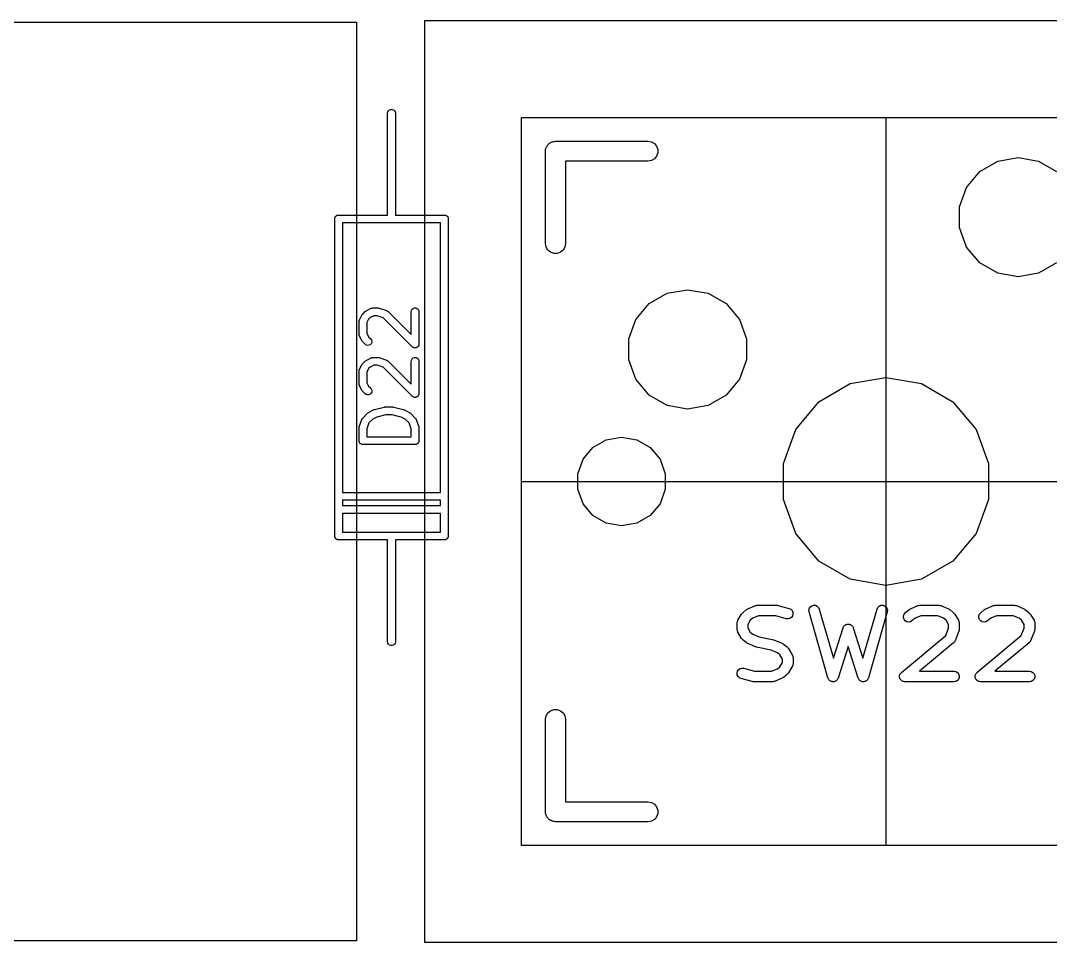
# Model space of a CAD drawing. Header units: millimetres. Extents: x 30 to 728, y -111 to 447.
# Drawn here: x 85.48 to 105.27, y 140.22 to 157.95 of the extents above; entities that cross this region are included whole.
import ezdxf

# ---------------------------------------------------------------- set-up
doc = ezdxf.new("R2010")
doc.units = ezdxf.units.MM
for name, color, linetype in [('BLACK', 7, 'Continuous'), ('プレート', 6, 'Continuous'), ('参照キーキャップ', 7, 'Continuous'), ('寸法', 21, 'Continuous')]:
    doc.layers.add(name, color=color, linetype=linetype)
doc.layers.add('補助線', color=4, linetype='Continuous', transparency=0.8)

# ---------------------------------------------------------------- blocks, each defined once
blk = doc.blocks.new('hhskb-F.SilkS')
at = {"layer": 'BLACK'}
for p, q in [((58.925, -71.92), (58.9295, -71.8943)), ((58.925, -73.19), (58.925, -71.92)), ((58.9295, -71.8943), (58.9425, -71.8718)), ((58.9425, -71.8718), (58.9625, -71.855)), ((58.9625, -71.855), (58.987, -71.8461)), ((58.987, -71.8461), (59.013, -71.8461)), ((59.013, -71.8461), (59.0375, -71.855)), ((59.0375, -71.855), (59.0575, -71.8718)), ((59.0575, -71.8718), (59.0705, -71.8943)), ((59.0705, -71.8943), (59.075, -71.92)), ((59.075, -71.92), (59.075, -73.19)), ((61.9624, -72.6169), (61.9681, -72.6013)), ((61.9681, -72.6013), (61.971, -72.5848)), ((61.971, -72.5848), (61.9793, -72.5704)), ((61.9793, -72.5704), (61.985, -72.5547)), ((61.985, -72.5547), (61.9957, -72.542)), ((61.9957, -72.542), (62.0041, -72.5275)), ((62.0041, -72.5275), (62.0168, -72.5168)), ((62.0168, -72.5168), (62.0275, -72.5041)), ((62.0275, -72.5041), (62.042, -72.4957)), ((62.042, -72.4957), (62.0547, -72.485)), ((62.0547, -72.485), (62.0704, -72.4793)), ((62.0704, -72.4793), (62.0848, -72.471)), ((62.0848, -72.471), (62.1013, -72.4681)), ((62.1013, -72.4681), (62.1169, -72.4624)), ((62.1169, -72.4624), (62.1336, -72.4624)), ((62.1336, -72.4624), (62.15, -72.4595)), ((62.15, -72.4595), (63.928, -72.4595)), ((63.928, -72.4595), (63.9932, -72.471)), ((63.9932, -72.471), (64.0505, -72.5041)), ((64.0505, -72.5041), (64.093, -72.5547)), ((64.093, -72.5547), (64.1156, -72.6169)), ((61.9595, -72.65), (61.9624, -72.6336)), ((61.9595, -74.428), (61.9595, -72.65)), ((61.9624, -72.6336), (61.9624, -72.6169)), ((64.0505, -72.7959), (63.9932, -72.829)), ((64.093, -72.7452), (64.0505, -72.7959)), ((64.1156, -72.6831), (64.093, -72.7452)), ((64.1156, -72.6169), (64.1156, -72.6831)), ((70.6476, -72.8418), (71.04, -72.7726)), ((71.04, -72.7726), (71.4324, -72.8418)), ((63.928, -72.8405), (62.3405, -72.8405)), ((62.3405, -72.8405), (62.3405, -74.428)), ((63.9932, -72.829), (63.928, -72.8405)), ((70.3025, -73.0411), (70.6476, -72.8418)), ((71.4324, -72.8418), (71.7775, -73.0411)), ((58.925, -73.877), (58.925, -73.19)), ((59.075, -73.19), (59.075, -73.877)), ((70.0464, -73.3463), (70.3025, -73.0411)), ((69.9101, -73.7208), (70.0464, -73.3463)), ((69.9101, -74.1192), (69.9101, -73.7208)), ((57.909, -73.952), (57.9101, -73.9455)), ((57.909, -80.048), (57.909, -73.952)), ((57.9101, -73.939), (57.9124, -73.9328)), ((57.9101, -73.9455), (57.9101, -73.939)), ((57.9124, -73.9328), (57.9135, -73.9263)), ((57.9135, -73.9263), (57.9168, -73.9207)), ((57.9168, -73.9207), (57.919, -73.9145)), ((57.919, -73.9145), (57.9233, -73.9095)), ((57.9233, -73.9095), (57.9265, -73.9038)), ((57.9265, -73.9038), (57.9316, -73.8996)), ((57.9316, -73.8996), (57.9358, -73.8945)), ((57.9358, -73.8945), (57.9415, -73.8913)), ((57.9415, -73.8913), (57.9465, -73.887)), ((57.9465, -73.887), (57.9527, -73.8848)), ((57.9527, -73.8848), (57.9583, -73.8815)), ((57.9583, -73.8815), (57.9648, -73.8804)), ((57.9648, -73.8804), (57.971, -73.8781)), ((57.971, -73.8781), (57.9775, -73.8781)), ((57.9775, -73.8781), (57.984, -73.877)), ((57.984, -73.877), (58.925, -73.877)), ((59.075, -73.877), (60.016, -73.877)), ((60.016, -73.877), (60.0225, -73.8781)), ((60.0225, -73.8781), (60.029, -73.8781)), ((60.029, -73.8781), (60.0352, -73.8804)), ((60.0352, -73.8804), (60.0417, -73.8815)), ((60.0417, -73.8815), (60.0473, -73.8848)), ((60.0473, -73.8848), (60.0535, -73.887)), ((60.0535, -73.887), (60.0585, -73.8913)), ((60.0585, -73.8913), (60.0642, -73.8945)), ((60.0642, -73.8945), (60.0684, -73.8996)), ((60.0684, -73.8996), (60.0735, -73.9038)), ((60.0735, -73.9038), (60.0767, -73.9095)), ((60.0767, -73.9095), (60.081, -73.9145)), ((60.081, -73.9145), (60.0832, -73.9207)), ((60.0832, -73.9207), (60.0865, -73.9263)), ((60.0865, -73.9263), (60.0876, -73.9328)), ((60.0876, -73.9328), (60.0899, -73.939)), ((60.0899, -73.939), (60.0899, -73.9455)), ((60.0899, -73.9455), (60.091, -73.952)), ((60.091, -73.952), (60.091, -80.048)), ((59, -74.027), (58.059, -74.027)), ((58.059, -74.027), (58.059, -79.211)), ((59.941, -74.027), (59, -74.027)), ((59.941, -79.211), (59.941, -74.027)), ((70.0464, -74.4937), (69.9101, -74.1192)), ((61.971, -74.4932), (61.9595, -74.428)), ((62.0041, -74.5505), (61.971, -74.4932)), ((62.0547, -74.593), (62.0041, -74.5505)), ((62.2959, -74.5505), (62.2452, -74.593)), ((62.329, -74.4932), (62.2959, -74.5505)), ((62.3405, -74.428), (62.329, -74.4932)), ((70.3025, -74.7989), (70.0464, -74.4937)), ((62.1169, -74.6156), (62.0547, -74.593)), ((62.1831, -74.6156), (62.1169, -74.6156)), ((62.2452, -74.593), (62.1831, -74.6156)), ((70.6476, -74.9982), (70.3025, -74.7989)), ((71.7775, -74.7989), (71.4324, -74.9982)), ((71.04, -75.0674), (70.6476, -74.9982)), ((71.4324, -74.9982), (71.04, -75.0674)), ((64.2976, -75.3818), (64.69, -75.3126)), ((64.69, -75.3126), (65.0824, -75.3818)), ((63.9525, -75.5811), (64.2976, -75.3818)), ((65.0824, -75.3818), (65.4275, -75.5811)), ((58.447, -75.7803), (58.4946, -75.7327)), ((58.4946, -75.7327), (58.5044, -75.7258)), ((58.5044, -75.7258), (58.5141, -75.7186)), ((58.5141, -75.7186), (58.6093, -75.671)), ((58.6093, -75.671), (58.6135, -75.6698)), ((58.6135, -75.6698), (58.6172, -75.6676)), ((58.6172, -75.6676), (58.6259, -75.6661)), ((58.6259, -75.6661), (58.6343, -75.6636)), ((58.6343, -75.6636), (58.6386, -75.6638)), ((58.6386, -75.6638), (58.6429, -75.6631)), ((58.6429, -75.6631), (58.7381, -75.6631)), ((58.7381, -75.6631), (58.7499, -75.6652)), ((58.7499, -75.6652), (58.7618, -75.6669)), ((58.7618, -75.6669), (58.9047, -75.7146)), ((58.9047, -75.7146), (58.9085, -75.7166)), ((58.9085, -75.7166), (58.9126, -75.7177)), ((58.9126, -75.7177), (58.9198, -75.7228)), ((58.9198, -75.7228), (58.9276, -75.727)), ((58.9276, -75.727), (58.9304, -75.7302)), ((58.9304, -75.7302), (58.934, -75.7327)), ((58.934, -75.7327), (59.3774, -76.1761)), ((59.3774, -75.7381), (59.3819, -75.7124)), ((59.3774, -76.1761), (59.3774, -75.7381)), ((59.3819, -75.7124), (59.3949, -75.6899)), ((59.3949, -75.6899), (59.4149, -75.6731)), ((59.4149, -75.6731), (59.4394, -75.6642)), ((59.4394, -75.6642), (59.4654, -75.6642)), ((59.4654, -75.6642), (59.4899, -75.6731)), ((59.4899, -75.6731), (59.5098, -75.6899)), ((59.5098, -75.6899), (59.5229, -75.7124)), ((59.5229, -75.7124), (59.5274, -75.7381)), ((59.5274, -75.7381), (59.5274, -76.3571)), ((63.6964, -75.8863), (63.9525, -75.5811)), ((65.4275, -75.5811), (65.6836, -75.8863)), ((58.3774, -75.9286), (58.3781, -75.9243)), ((58.3774, -76.1667), (58.3774, -75.9286)), ((58.3779, -75.92), (58.3804, -75.9116)), ((58.3781, -75.9243), (58.3779, -75.92)), ((58.3804, -75.9116), (58.3819, -75.9029)), ((58.3819, -75.9029), (58.3841, -75.8992)), ((58.3841, -75.8992), (58.3853, -75.895)), ((58.3853, -75.895), (58.4329, -75.7998)), ((58.4329, -75.7998), (58.4401, -75.7901)), ((58.4401, -75.7901), (58.447, -75.7803)), ((58.5616, -75.8778), (58.5274, -75.9463)), ((58.5274, -75.9463), (58.5274, -76.149)), ((58.592, -75.8474), (58.5616, -75.8778)), ((58.6606, -75.8131), (58.592, -75.8474)), ((58.7259, -75.8131), (58.6606, -75.8131)), ((58.8404, -75.8513), (58.7259, -75.8131)), ((59.3993, -76.4102), (58.8404, -75.8513)), ((63.5601, -76.2608), (63.6964, -75.8863)), ((65.6836, -75.8863), (65.8199, -76.2608)), ((58.3781, -76.1709), (58.3774, -76.1667)), ((58.3779, -76.1752), (58.3781, -76.1709)), ((58.5274, -76.149), (58.5616, -76.2175)), ((58.3804, -76.1837), (58.3779, -76.1752)), ((58.3819, -76.1923), (58.3804, -76.1837)), ((58.3841, -76.1961), (58.3819, -76.1923)), ((58.3853, -76.2002), (58.3841, -76.1961)), ((58.4329, -76.2954), (58.3853, -76.2002)), ((58.4401, -76.3051), (58.4329, -76.2954)), ((58.447, -76.3149), (58.4401, -76.3051)), ((58.4946, -76.3626), (58.447, -76.3149)), ((58.5159, -76.3775), (58.4946, -76.3626)), ((58.5616, -76.2175), (58.6007, -76.2565)), ((58.6091, -76.3525), (58.5906, -76.371)), ((58.6007, -76.2565), (58.6156, -76.2778)), ((58.6201, -76.3289), (58.6091, -76.3525)), ((58.6156, -76.2778), (58.6223, -76.303)), ((58.6223, -76.303), (58.6201, -76.3289)), ((59.5257, -76.3668), (59.5248, -76.3766)), ((59.5274, -76.3571), (59.5257, -76.3668)), ((63.5601, -76.6592), (63.5601, -76.2608)), ((65.8199, -76.2608), (65.8199, -76.6592)), ((58.5411, -76.3842), (58.5159, -76.3775)), ((58.567, -76.382), (58.5411, -76.3842)), ((58.5906, -76.371), (58.567, -76.382)), ((59.4074, -76.4158), (59.3993, -76.4102)), ((59.4149, -76.4221), (59.4074, -76.4158)), ((59.418, -76.4232), (59.4149, -76.4221)), ((59.4207, -76.4251), (59.418, -76.4232)), ((59.4302, -76.4277), (59.4207, -76.4251)), ((59.4394, -76.431), (59.4302, -76.4277)), ((59.4427, -76.431), (59.4394, -76.431)), ((59.4458, -76.4319), (59.4427, -76.431)), ((59.4556, -76.431), (59.4458, -76.4319)), ((59.4654, -76.431), (59.4556, -76.431)), ((59.4685, -76.4299), (59.4654, -76.431)), ((59.4718, -76.4296), (59.4685, -76.4299)), ((59.4807, -76.4254), (59.4718, -76.4296)), ((59.4899, -76.4221), (59.4807, -76.4254)), ((59.4924, -76.42), (59.4899, -76.4221)), ((59.4954, -76.4186), (59.4924, -76.42)), ((59.5023, -76.4116), (59.4954, -76.4186)), ((59.5098, -76.4054), (59.5023, -76.4116)), ((59.5115, -76.4025), (59.5098, -76.4054)), ((59.5138, -76.4002), (59.5115, -76.4025)), ((59.518, -76.3913), (59.5138, -76.4002)), ((59.5229, -76.3828), (59.518, -76.3913)), ((59.5234, -76.3795), (59.5229, -76.3828)), ((59.5248, -76.3766), (59.5234, -76.3795)), ((58.3853, -76.8474), (58.4329, -76.7522)), ((58.4329, -76.7522), (58.4401, -76.7425)), ((58.4401, -76.7425), (58.447, -76.7327)), ((58.447, -76.7327), (58.4946, -76.6851)), ((58.4946, -76.6851), (58.5044, -76.6782)), ((58.5044, -76.6782), (58.5141, -76.671)), ((58.5141, -76.671), (58.6093, -76.6234)), ((58.6606, -76.7655), (58.592, -76.7997)), ((58.6093, -76.6234), (58.6135, -76.6222)), ((58.6135, -76.6222), (58.6172, -76.62)), ((58.6172, -76.62), (58.6259, -76.6185)), ((58.6259, -76.6185), (58.6343, -76.616)), ((58.6343, -76.616), (58.6386, -76.6162)), ((58.6386, -76.6162), (58.6429, -76.6155)), ((58.6429, -76.6155), (58.7381, -76.6155)), ((58.7259, -76.7655), (58.6606, -76.7655)), ((58.8404, -76.8036), (58.7259, -76.7655)), ((58.7381, -76.6155), (58.7499, -76.6176)), ((58.7499, -76.6176), (58.7618, -76.6193)), ((58.7618, -76.6193), (58.9047, -76.6669)), ((58.9047, -76.6669), (58.9085, -76.669)), ((58.9085, -76.669), (58.9126, -76.6701)), ((58.9126, -76.6701), (58.9198, -76.6752)), ((58.9198, -76.6752), (58.9276, -76.6793)), ((58.9276, -76.6793), (58.9304, -76.6826)), ((58.9304, -76.6826), (58.934, -76.6851)), ((58.934, -76.6851), (59.3774, -77.1285)), ((59.3774, -76.6905), (59.3819, -76.6648)), ((59.3774, -77.1285), (59.3774, -76.6905)), ((59.3819, -76.6648), (59.3949, -76.6423)), ((59.3949, -76.6423), (59.4149, -76.6255)), ((59.4149, -76.6255), (59.4394, -76.6166)), ((59.4394, -76.6166), (59.4654, -76.6166)), ((59.4654, -76.6166), (59.4899, -76.6255)), ((59.4899, -76.6255), (59.5098, -76.6423)), ((59.5098, -76.6423), (59.5229, -76.6648)), ((59.5229, -76.6648), (59.5274, -76.6905)), ((59.5274, -76.6905), (59.5274, -77.3095)), ((63.6964, -77.0337), (63.5601, -76.6592)), ((65.8199, -76.6592), (65.6836, -77.0337)), ((58.3774, -76.881), (58.3781, -76.8767)), ((58.3774, -77.119), (58.3774, -76.881)), ((58.3779, -76.8724), (58.3804, -76.864)), ((58.3781, -76.8767), (58.3779, -76.8724)), ((58.3804, -76.864), (58.3819, -76.8553)), ((58.3819, -76.8553), (58.3841, -76.8516)), ((58.3841, -76.8516), (58.3853, -76.8474)), ((58.5616, -76.8301), (58.5274, -76.8987)), ((58.5274, -76.8987), (58.5274, -77.1013)), ((58.592, -76.7997), (58.5616, -76.8301)), ((59.3993, -77.3626), (58.8404, -76.8036)), ((58.3781, -77.1233), (58.3774, -77.119)), ((58.3779, -77.1276), (58.3781, -77.1233)), ((58.3804, -77.136), (58.3779, -77.1276)), ((58.3819, -77.1447), (58.3804, -77.136)), ((58.3841, -77.1484), (58.3819, -77.1447)), ((58.3853, -77.1526), (58.3841, -77.1484)), ((58.4329, -77.2478), (58.3853, -77.1526)), ((58.5274, -77.1013), (58.5616, -77.1699)), ((63.9525, -77.3389), (63.6964, -77.0337)), ((65.6836, -77.0337), (65.4275, -77.3389)), ((67.2134, -77.4667), (67.8154, -77.1192)), ((67.8154, -77.1192), (68.5, -76.9985)), ((68.5, -76.9985), (69.1846, -77.1192)), ((69.1846, -77.1192), (69.7865, -77.4667)), ((58.4401, -77.2575), (58.4329, -77.2478)), ((58.447, -77.2673), (58.4401, -77.2575)), ((58.4946, -77.3149), (58.447, -77.2673)), ((58.5159, -77.3299), (58.4946, -77.3149)), ((58.5411, -77.3366), (58.5159, -77.3299)), ((58.567, -77.3343), (58.5411, -77.3366)), ((58.5616, -77.1699), (58.6007, -77.2089)), ((58.5906, -77.3233), (58.567, -77.3343)), ((58.6091, -77.3049), (58.5906, -77.3233)), ((58.6007, -77.2089), (58.6156, -77.2302)), ((58.6201, -77.2813), (58.6091, -77.3049)), ((58.6156, -77.2302), (58.6223, -77.2554)), ((58.6223, -77.2554), (58.6201, -77.2813)), ((59.5098, -77.3577), (59.5023, -77.364)), ((59.5115, -77.3549), (59.5098, -77.3577)), ((59.5138, -77.3525), (59.5115, -77.3549)), ((59.518, -77.3437), (59.5138, -77.3525)), ((59.5229, -77.3352), (59.518, -77.3437)), ((59.5234, -77.3319), (59.5229, -77.3352)), ((59.5248, -77.3289), (59.5234, -77.3319)), ((59.5257, -77.3192), (59.5248, -77.3289)), ((59.5274, -77.3095), (59.5257, -77.3192)), ((64.2976, -77.5382), (63.9525, -77.3389)), ((65.4275, -77.3389), (65.0824, -77.5382)), ((59.4074, -77.3682), (59.3993, -77.3626)), ((59.4149, -77.3745), (59.4074, -77.3682)), ((59.418, -77.3756), (59.4149, -77.3745)), ((59.4207, -77.3775), (59.418, -77.3756)), ((59.4302, -77.38), (59.4207, -77.3775)), ((59.4394, -77.3834), (59.4302, -77.38)), ((59.4427, -77.3834), (59.4394, -77.3834)), ((59.4458, -77.3842), (59.4427, -77.3834)), ((59.4556, -77.3834), (59.4458, -77.3842)), ((59.4654, -77.3834), (59.4556, -77.3834)), ((59.4685, -77.3823), (59.4654, -77.3834)), ((59.4718, -77.382), (59.4685, -77.3823)), ((59.4807, -77.3778), (59.4718, -77.382)), ((59.4899, -77.3745), (59.4807, -77.3778)), ((59.4924, -77.3724), (59.4899, -77.3745)), ((59.4954, -77.371), (59.4924, -77.3724)), ((59.5023, -77.364), (59.4954, -77.371)), ((64.69, -77.6074), (64.2976, -77.5382)), ((65.0824, -77.5382), (64.69, -77.6074)), ((66.7666, -77.9992), (67.2134, -77.4667)), ((69.7865, -77.4667), (70.2334, -77.9992)), ((58.447, -77.7803), (58.5422, -77.6851)), ((58.5422, -77.6851), (58.552, -77.6782)), ((58.552, -77.6782), (58.5617, -77.671)), ((58.5617, -77.671), (58.6569, -77.6234)), ((58.6569, -77.6234), (58.6648, -77.6211)), ((58.6648, -77.6211), (58.6723, -77.6177)), ((58.6723, -77.6177), (58.8628, -77.5701)), ((58.8902, -77.7179), (58.7167, -77.7612)), ((58.8628, -77.5701), (58.8719, -77.5695)), ((58.8719, -77.5695), (58.881, -77.5679)), ((58.881, -77.5679), (59.0238, -77.5679)), ((59.0146, -77.7179), (58.8902, -77.7179)), ((59.1881, -77.7612), (59.0146, -77.7179)), ((59.0238, -77.5679), (59.0328, -77.5695)), ((59.0328, -77.5695), (59.042, -77.5701)), ((59.042, -77.5701), (59.2325, -77.6177)), ((59.2325, -77.6177), (59.24, -77.6211)), ((59.24, -77.6211), (59.2478, -77.6234)), ((59.2478, -77.6234), (59.3431, -77.671)), ((59.3431, -77.671), (59.3527, -77.6782)), ((59.3527, -77.6782), (59.3626, -77.6851)), ((59.3626, -77.6851), (59.4578, -77.7803)), ((58.3795, -77.9643), (58.3812, -77.9525)), ((58.3812, -77.9525), (58.4288, -77.8096)), ((58.4288, -77.8096), (58.4309, -77.8058)), ((58.4309, -77.8058), (58.432, -77.8016)), ((58.432, -77.8016), (58.4371, -77.7944)), ((58.4371, -77.7944), (58.4413, -77.7867)), ((58.4413, -77.7867), (58.4445, -77.7838)), ((58.4445, -77.7838), (58.447, -77.7803)), ((58.5656, -77.8738), (58.5274, -77.9884)), ((58.6397, -77.7997), (58.5656, -77.8738)), ((58.7167, -77.7612), (58.6397, -77.7997)), ((59.2651, -77.7997), (59.1881, -77.7612)), ((59.3392, -77.8738), (59.2651, -77.7997)), ((59.3774, -77.9884), (59.3392, -77.8738)), ((59.4578, -77.7803), (59.4603, -77.7838)), ((59.4603, -77.7838), (59.4635, -77.7867)), ((59.4635, -77.7867), (59.4677, -77.7944)), ((59.4677, -77.7944), (59.4727, -77.8016)), ((59.4727, -77.8016), (59.4739, -77.8058)), ((59.4739, -77.8058), (59.4759, -77.8096)), ((59.4759, -77.8096), (59.5235, -77.9525)), ((59.5235, -77.9525), (59.5253, -77.9643)), ((58.3774, -77.9762), (58.3795, -77.9643)), ((58.3774, -78.2143), (58.3774, -77.9762)), ((58.5274, -77.9884), (58.5274, -78.1393)), ((58.5274, -78.1393), (59.3774, -78.1393)), ((59.3774, -78.1393), (59.3774, -77.9884)), ((59.5253, -77.9643), (59.5274, -77.9762)), ((59.5274, -77.9762), (59.5274, -78.2143)), ((63.1279, -78.1974), (63.42, -78.1458)), ((63.42, -78.1458), (63.7121, -78.1974)), ((66.5289, -78.6524), (66.7666, -77.9992)), ((70.2334, -77.9992), (70.4711, -78.6524)), ((58.3785, -78.2207), (58.3774, -78.2143)), ((58.3785, -78.2273), (58.3785, -78.2207)), ((58.3808, -78.2335), (58.3785, -78.2273)), ((58.3819, -78.2399), (58.3808, -78.2335)), ((58.3852, -78.2456), (58.3819, -78.2399)), ((58.3874, -78.2518), (58.3852, -78.2456)), ((58.3916, -78.2568), (58.3874, -78.2518)), ((58.3949, -78.2625), (58.3916, -78.2568)), ((58.4, -78.2667), (58.3949, -78.2625)), ((58.4042, -78.2717), (58.4, -78.2667)), ((58.4099, -78.275), (58.4042, -78.2717)), ((58.4149, -78.2792), (58.4099, -78.275)), ((58.421, -78.2815), (58.4149, -78.2792)), ((58.4267, -78.2848), (58.421, -78.2815)), ((58.4332, -78.2859), (58.4267, -78.2848)), ((58.4394, -78.2881), (58.4332, -78.2859)), ((58.4459, -78.2881), (58.4394, -78.2881)), ((58.4524, -78.2893), (58.4459, -78.2881)), ((59.4524, -78.2893), (58.4524, -78.2893)), ((59.4588, -78.2881), (59.4524, -78.2893)), ((59.4654, -78.2881), (59.4588, -78.2881)), ((59.4716, -78.2859), (59.4654, -78.2881)), ((59.478, -78.2848), (59.4716, -78.2859)), ((59.4837, -78.2815), (59.478, -78.2848)), ((59.4899, -78.2792), (59.4837, -78.2815)), ((59.4949, -78.275), (59.4899, -78.2792)), ((59.5006, -78.2717), (59.4949, -78.275)), ((59.5048, -78.2667), (59.5006, -78.2717)), ((59.5098, -78.2625), (59.5048, -78.2667)), ((59.5131, -78.2568), (59.5098, -78.2625)), ((59.5173, -78.2518), (59.5131, -78.2568)), ((59.5196, -78.2456), (59.5173, -78.2518)), ((59.5229, -78.2399), (59.5196, -78.2456)), ((59.524, -78.2335), (59.5229, -78.2399)), ((59.5262, -78.2273), (59.524, -78.2335)), ((59.5274, -78.2143), (59.5262, -78.2207)), ((59.5262, -78.2207), (59.5262, -78.2273)), ((62.6803, -78.5729), (62.871, -78.3457)), ((62.871, -78.3457), (63.1279, -78.1974)), ((63.7121, -78.1974), (63.969, -78.3457)), ((63.969, -78.3457), (64.1597, -78.5729)), ((62.5788, -78.8517), (62.6803, -78.5729)), ((64.1597, -78.5729), (64.2612, -78.8517)), ((66.5289, -79.3476), (66.5289, -78.6524)), ((70.4711, -78.6524), (70.4711, -79.3476)), ((62.5788, -79.1483), (62.5788, -78.8517)), ((64.2612, -78.8517), (64.2612, -79.1483)), ((58.059, -79.211), (59.941, -79.211)), ((62.6803, -79.4271), (62.5788, -79.1483)), ((64.2612, -79.1483), (64.1597, -79.4271)), ((58.059, -79.361), (58.059, -79.465)), ((59.941, -79.361), (58.059, -79.361)), ((58.059, -79.465), (59.941, -79.465)), ((59.941, -79.465), (59.941, -79.361)), ((62.871, -79.6543), (62.6803, -79.4271)), ((64.1597, -79.4271), (63.969, -79.6543)), ((66.7666, -80.0008), (66.5289, -79.3476)), ((70.4711, -79.3476), (70.2334, -80.0008)), ((59.941, -79.615), (58.059, -79.615)), ((58.059, -79.615), (58.059, -79.973)), ((59.941, -79.973), (59.941, -79.615)), ((63.1279, -79.8026), (62.871, -79.6543)), ((63.969, -79.6543), (63.7121, -79.8026)), ((63.42, -79.8541), (63.1279, -79.8026)), ((63.7121, -79.8026), (63.42, -79.8541)), ((57.9101, -80.0545), (57.909, -80.048)), ((57.9101, -80.061), (57.9101, -80.0545)), ((57.9124, -80.0672), (57.9101, -80.061)), ((57.9135, -80.0737), (57.9124, -80.0672)), ((57.9168, -80.0793), (57.9135, -80.0737)), ((57.919, -80.0855), (57.9168, -80.0793)), ((57.9233, -80.0905), (57.919, -80.0855)), ((57.9265, -80.0962), (57.9233, -80.0905)), ((57.9316, -80.1004), (57.9265, -80.0962)), ((57.9358, -80.1055), (57.9316, -80.1004)), ((57.9415, -80.1087), (57.9358, -80.1055)), ((57.9465, -80.113), (57.9415, -80.1087)), ((57.9527, -80.1152), (57.9465, -80.113)), ((57.9583, -80.1185), (57.9527, -80.1152)), ((57.9648, -80.1196), (57.9583, -80.1185)), ((57.971, -80.1219), (57.9648, -80.1196)), ((57.9775, -80.1219), (57.971, -80.1219)), ((57.984, -80.123), (57.9775, -80.1219)), ((58.925, -80.123), (57.984, -80.123)), ((58.059, -79.973), (59, -79.973)), ((58.925, -80.81), (58.925, -80.123)), ((59, -79.973), (59.941, -79.973)), ((60.016, -80.123), (59.075, -80.123)), ((59.075, -80.123), (59.075, -80.81)), ((60.0225, -80.1219), (60.016, -80.123)), ((60.029, -80.1219), (60.0225, -80.1219)), ((60.0352, -80.1196), (60.029, -80.1219)), ((60.0417, -80.1185), (60.0352, -80.1196)), ((60.0473, -80.1152), (60.0417, -80.1185)), ((60.0535, -80.113), (60.0473, -80.1152)), ((60.0585, -80.1087), (60.0535, -80.113)), ((60.0642, -80.1055), (60.0585, -80.1087)), ((60.0684, -80.1004), (60.0642, -80.1055)), ((60.0735, -80.0962), (60.0684, -80.1004)), ((60.0767, -80.0905), (60.0735, -80.0962)), ((60.081, -80.0855), (60.0767, -80.0905)), ((60.0832, -80.0793), (60.081, -80.0855)), ((60.0865, -80.0737), (60.0832, -80.0793)), ((60.0876, -80.0672), (60.0865, -80.0737)), ((60.0899, -80.061), (60.0876, -80.0672)), ((60.091, -80.048), (60.0899, -80.0545)), ((60.0899, -80.0545), (60.0899, -80.061)), ((67.2134, -80.5332), (66.7666, -80.0008)), ((70.2334, -80.0008), (69.7865, -80.5332)), ((67.8154, -80.8808), (67.2134, -80.5332)), ((69.7865, -80.5332), (69.1846, -80.8808)), ((58.925, -82.08), (58.925, -80.81)), ((59.075, -80.81), (59.075, -82.08)), ((68.5, -81.0015), (67.8154, -80.8808)), ((69.1846, -80.8808), (68.5, -81.0015)), ((65.7498, -81.5224), (65.8224, -81.4619)), ((65.8224, -81.4619), (65.8356, -81.4544)), ((65.8356, -81.4544), (65.8484, -81.4462)), ((65.8484, -81.4462), (65.9935, -81.3857)), ((65.9935, -81.3857), (65.9958, -81.3852)), ((65.9958, -81.3852), (65.9978, -81.3841)), ((65.9978, -81.3841), (66.0129, -81.3814)), ((66.0129, -81.3814), (66.0279, -81.378)), ((66.0279, -81.378), (66.0303, -81.3783)), ((66.0303, -81.3783), (66.0326, -81.3779)), ((66.0326, -81.3779), (66.3954, -81.3779)), ((66.3954, -81.3779), (66.409, -81.3803)), ((66.409, -81.3803), (66.4226, -81.3816)), ((66.4226, -81.3816), (66.6403, -81.4421)), ((66.6403, -81.4421), (66.6722, -81.4573)), ((66.6722, -81.4573), (66.6969, -81.4825)), ((66.6969, -81.4825), (66.7115, -81.5146)), ((67.0198, -81.4723), (67.0284, -81.4381)), ((67.0235, -81.5074), (67.0198, -81.4723)), ((67.3863, -82.7774), (67.0235, -81.5074)), ((67.0284, -81.4381), (67.0481, -81.4089)), ((67.0481, -81.4089), (67.0767, -81.3882)), ((67.0767, -81.3882), (67.1106, -81.3785)), ((67.1106, -81.3785), (67.1458, -81.381)), ((67.1458, -81.381), (67.178, -81.3953)), ((67.178, -81.3953), (67.2034, -81.4199)), ((67.2034, -81.4199), (67.2188, -81.4516)), ((67.2188, -81.4516), (67.4895, -82.399)), ((68.0591, -82.399), (68.3297, -81.4516)), ((68.5251, -81.5074), (68.1623, -82.7774)), ((68.3297, -81.4516), (68.3452, -81.4199)), ((68.3452, -81.4199), (68.3705, -81.3953)), ((68.3705, -81.3953), (68.4028, -81.381)), ((68.4028, -81.381), (68.438, -81.3785)), ((68.438, -81.3785), (68.4719, -81.3882)), ((68.4719, -81.3882), (68.5004, -81.4089)), ((68.5004, -81.4089), (68.5202, -81.4381)), ((68.5202, -81.4381), (68.5288, -81.4723)), ((68.5288, -81.4723), (68.5251, -81.5074)), ((68.8704, -81.5224), (68.943, -81.4619)), ((68.943, -81.4619), (68.9561, -81.4544)), ((68.9561, -81.4544), (68.9689, -81.4462)), ((68.9689, -81.4462), (69.1141, -81.3857)), ((69.1141, -81.3857), (69.1164, -81.3852)), ((69.1164, -81.3852), (69.1184, -81.3841)), ((69.1184, -81.3841), (69.1335, -81.3814)), ((69.1335, -81.3814), (69.1485, -81.378)), ((69.1485, -81.378), (69.1508, -81.3783)), ((69.1508, -81.3783), (69.1531, -81.3779)), ((69.1531, -81.3779), (69.516, -81.3779)), ((69.516, -81.3779), (69.5183, -81.3783)), ((69.5183, -81.3783), (69.5206, -81.378)), ((69.5206, -81.378), (69.5356, -81.3814)), ((69.5356, -81.3814), (69.5507, -81.3841)), ((69.5507, -81.3841), (69.5528, -81.3852)), ((69.5528, -81.3852), (69.5551, -81.3857)), ((69.5551, -81.3857), (69.7002, -81.4462)), ((69.7002, -81.4462), (69.713, -81.4544)), ((69.713, -81.4544), (69.7262, -81.4619)), ((69.7262, -81.4619), (69.7988, -81.5224)), ((70.3218, -81.5224), (70.3944, -81.4619)), ((70.3944, -81.4619), (70.4076, -81.4544)), ((70.4076, -81.4544), (70.4204, -81.4462)), ((70.4204, -81.4462), (70.5655, -81.3857)), ((70.5655, -81.3857), (70.5678, -81.3852)), ((70.5678, -81.3852), (70.5698, -81.3841)), ((70.5698, -81.3841), (70.5849, -81.3814)), ((70.5849, -81.3814), (70.5999, -81.378)), ((70.5999, -81.378), (70.6023, -81.3783)), ((70.6023, -81.3783), (70.6046, -81.3779)), ((70.6046, -81.3779), (70.9674, -81.3779)), ((70.9674, -81.3779), (70.9697, -81.3783)), ((70.9697, -81.3783), (70.9721, -81.378)), ((70.9721, -81.378), (70.9871, -81.3814)), ((70.9871, -81.3814), (71.0022, -81.3841)), ((71.0022, -81.3841), (71.0042, -81.3852)), ((71.0042, -81.3852), (71.0065, -81.3857)), ((71.0065, -81.3857), (71.1516, -81.4462)), ((71.1516, -81.4462), (71.1644, -81.4544)), ((71.1644, -81.4544), (71.1776, -81.4619)), ((71.1776, -81.4619), (71.2502, -81.5224)), ((65.6407, -81.7214), (65.6424, -81.7118)), ((65.6424, -81.7118), (65.6425, -81.7021)), ((65.6425, -81.7021), (65.6454, -81.6946)), ((65.6454, -81.6946), (65.6468, -81.6867)), ((65.6468, -81.6867), (65.6517, -81.6782)), ((65.6517, -81.6782), (65.6552, -81.6692)), ((65.6552, -81.6692), (65.7277, -81.5482)), ((65.7277, -81.5482), (65.7388, -81.5354)), ((65.7388, -81.5354), (65.7498, -81.5224)), ((65.8931, -81.6675), (65.8439, -81.7496)), ((65.9407, -81.6279), (65.8931, -81.6675)), ((66.0529, -81.5811), (65.9407, -81.6279)), ((66.3816, -81.5811), (66.0529, -81.5811)), ((66.5859, -81.6379), (66.3816, -81.5811)), ((66.6211, -81.6413), (66.5859, -81.6379)), ((66.6552, -81.6325), (66.6211, -81.6413)), ((66.6843, -81.6125), (66.6552, -81.6325)), ((66.7048, -81.5838), (66.6843, -81.6125)), ((66.7143, -81.5498), (66.7048, -81.5838)), ((66.7115, -81.5146), (66.7143, -81.5498)), ((68.8353, -81.6178), (68.8354, -81.5825)), ((68.8473, -81.651), (68.8353, -81.6178)), ((68.8354, -81.5825), (68.8476, -81.5494)), ((68.8699, -81.6781), (68.8473, -81.651)), ((68.8476, -81.5494), (68.8704, -81.5224)), ((68.9004, -81.6958), (68.8699, -81.6781)), ((68.9351, -81.7021), (68.9004, -81.6958)), ((68.9699, -81.6961), (68.9351, -81.7021)), ((69.0005, -81.6785), (68.9699, -81.6961)), ((69.0612, -81.6279), (69.0005, -81.6785)), ((69.1735, -81.5811), (69.0612, -81.6279)), ((69.4957, -81.5811), (69.1735, -81.5811)), ((69.6079, -81.6279), (69.4957, -81.5811)), ((69.6554, -81.6675), (69.6079, -81.6279)), ((69.7047, -81.7496), (69.6554, -81.6675)), ((69.7988, -81.5224), (69.8097, -81.5354)), ((69.8097, -81.5354), (69.8208, -81.5482)), ((69.8208, -81.5482), (69.8934, -81.6692)), ((69.8934, -81.6692), (69.8969, -81.6782)), ((69.8969, -81.6782), (69.9018, -81.6867)), ((69.9018, -81.6867), (69.9032, -81.6946)), ((69.9032, -81.6946), (69.906, -81.7021)), ((69.906, -81.7021), (69.9062, -81.7118)), ((69.9062, -81.7118), (69.9079, -81.7214)), ((70.2867, -81.6178), (70.2869, -81.5825)), ((70.2987, -81.651), (70.2867, -81.6178)), ((70.2869, -81.5825), (70.299, -81.5494)), ((70.3213, -81.6781), (70.2987, -81.651)), ((70.299, -81.5494), (70.3218, -81.5224)), ((70.3518, -81.6958), (70.3213, -81.6781)), ((70.3865, -81.7021), (70.3518, -81.6958)), ((70.4213, -81.6961), (70.3865, -81.7021)), ((70.4519, -81.6785), (70.4213, -81.6961)), ((70.5127, -81.6279), (70.4519, -81.6785)), ((70.6249, -81.5811), (70.5127, -81.6279)), ((70.9471, -81.5811), (70.6249, -81.5811)), ((71.0593, -81.6279), (70.9471, -81.5811)), ((71.1069, -81.6675), (71.0593, -81.6279)), ((71.1561, -81.7496), (71.1069, -81.6675)), ((71.2502, -81.5224), (71.2611, -81.5354)), ((71.2611, -81.5354), (71.2723, -81.5482)), ((71.2723, -81.5482), (71.3448, -81.6692)), ((71.3448, -81.6692), (71.3483, -81.6782)), ((71.3483, -81.6782), (71.3532, -81.6867)), ((71.3532, -81.6867), (71.3546, -81.6946)), ((71.3546, -81.6946), (71.3575, -81.7021)), ((71.3575, -81.7021), (71.3576, -81.7118)), ((71.3576, -81.7118), (71.3593, -81.7214)), ((65.6407, -81.8424), (65.6407, -81.7214)), ((65.6424, -81.852), (65.6407, -81.8424)), ((65.6425, -81.8617), (65.6424, -81.852)), ((65.6454, -81.8692), (65.6425, -81.8617)), ((65.6468, -81.8771), (65.6454, -81.8692)), ((65.6517, -81.8856), (65.6468, -81.8771)), ((65.6552, -81.8947), (65.6517, -81.8856)), ((65.7277, -82.0156), (65.6552, -81.8947)), ((65.8439, -81.7496), (65.8439, -81.8142)), ((65.8439, -81.8142), (65.8931, -81.8963)), ((65.8931, -81.8963), (65.9407, -81.9359)), ((67.4895, -82.399), (67.6775, -81.8114)), ((67.6775, -81.8114), (67.6794, -81.8078)), ((67.6794, -81.8078), (67.6803, -81.8039)), ((67.6803, -81.8039), (67.6876, -81.7923)), ((67.6876, -81.7923), (67.6939, -81.7802)), ((67.6939, -81.7802), (67.6969, -81.7775)), ((67.6969, -81.7775), (67.6991, -81.7741)), ((67.6991, -81.7741), (67.7099, -81.7657)), ((67.7099, -81.7657), (67.7201, -81.7565)), ((67.7201, -81.7565), (67.7238, -81.7549)), ((67.7238, -81.7549), (67.727, -81.7525)), ((67.727, -81.7525), (67.74, -81.7483)), ((67.74, -81.7483), (67.7527, -81.7431)), ((67.7527, -81.7431), (67.7568, -81.7429)), ((67.7568, -81.7429), (67.7606, -81.7417)), ((67.7606, -81.7417), (67.7743, -81.7422)), ((67.7743, -81.7422), (67.788, -81.7417)), ((67.788, -81.7417), (67.7918, -81.7429)), ((67.7918, -81.7429), (67.7959, -81.7431)), ((67.7959, -81.7431), (67.8085, -81.7483)), ((67.8085, -81.7483), (67.8216, -81.7525)), ((67.8216, -81.7525), (67.8248, -81.7549)), ((67.8248, -81.7549), (67.8285, -81.7565)), ((67.8285, -81.7565), (67.8387, -81.7657)), ((67.8387, -81.7657), (67.8495, -81.7741)), ((67.8495, -81.7741), (67.8516, -81.7775)), ((67.8516, -81.7775), (67.8546, -81.7802)), ((67.8546, -81.7802), (67.861, -81.7923)), ((67.861, -81.7923), (67.8683, -81.8039)), ((67.8683, -81.8039), (67.8692, -81.8078)), ((67.8692, -81.8078), (67.8711, -81.8114)), ((67.8711, -81.8114), (68.0591, -82.399)), ((69.6489, -81.9622), (69.7047, -81.8228)), ((69.7047, -81.8228), (69.7047, -81.7496)), ((69.9006, -81.8801), (69.828, -82.0615)), ((69.9009, -81.8785), (69.9006, -81.8801)), ((69.9018, -81.8771), (69.9009, -81.8785)), ((69.9045, -81.8613), (69.9018, -81.8771)), ((69.9078, -81.8456), (69.9045, -81.8613)), ((69.9079, -81.8424), (69.9076, -81.844)), ((69.9076, -81.844), (69.9078, -81.8456)), ((69.9079, -81.7214), (69.9079, -81.8424)), ((71.1004, -81.9622), (71.1561, -81.8228)), ((71.1561, -81.8228), (71.1561, -81.7496)), ((71.352, -81.8801), (71.2795, -82.0615)), ((71.3524, -81.8785), (71.352, -81.8801)), ((71.3532, -81.8771), (71.3524, -81.8785)), ((71.356, -81.8613), (71.3532, -81.8771)), ((71.3593, -81.8456), (71.356, -81.8613)), ((71.3593, -81.8424), (71.359, -81.844)), ((71.359, -81.844), (71.3593, -81.8456)), ((71.3593, -81.7214), (71.3593, -81.8424)), ((58.9295, -82.1057), (58.925, -82.08)), ((58.9425, -82.1282), (58.9295, -82.1057)), ((59.0705, -82.1057), (59.0575, -82.1282)), ((59.075, -82.08), (59.0705, -82.1057)), ((65.7389, -82.0284), (65.7277, -82.0156)), ((65.7498, -82.0414), (65.7389, -82.0284)), ((65.8224, -82.1019), (65.7498, -82.0414)), ((65.8356, -82.1094), (65.8224, -82.1019)), ((65.9407, -81.9359), (66.0627, -81.9868)), ((66.0627, -81.9868), (66.3436, -82.0453)), ((66.3436, -82.0453), (66.3525, -82.0489)), ((66.3525, -82.0489), (66.3619, -82.051)), ((66.3619, -82.051), (66.5071, -82.1115)), ((68.7978, -82.6715), (69.6489, -81.9622)), ((69.7988, -82.1019), (69.1435, -82.6479)), ((69.8036, -82.0962), (69.7988, -82.1019)), ((69.8095, -82.0915), (69.8036, -82.0962)), ((69.8149, -82.0828), (69.8095, -82.0915)), ((69.8215, -82.0749), (69.8149, -82.0828)), ((69.8241, -82.0679), (69.8215, -82.0749)), ((69.828, -82.0615), (69.8241, -82.0679)), ((70.2492, -82.6715), (71.1004, -81.9622)), ((71.2502, -82.1019), (70.5949, -82.6479)), ((71.255, -82.0962), (71.2502, -82.1019)), ((71.2609, -82.0915), (71.255, -82.0962)), ((71.2663, -82.0828), (71.2609, -82.0915)), ((71.273, -82.0749), (71.2663, -82.0828)), ((71.2755, -82.0679), (71.273, -82.0749)), ((71.2795, -82.0615), (71.2755, -82.0679)), ((58.9625, -82.145), (58.9425, -82.1282)), ((58.987, -82.1539), (58.9625, -82.145)), ((59.013, -82.1539), (58.987, -82.1539)), ((59.0375, -82.145), (59.013, -82.1539)), ((59.0575, -82.1282), (59.0375, -82.145)), ((65.8484, -82.1176), (65.8356, -82.1094)), ((65.9935, -82.1781), (65.8484, -82.1176)), ((66.0029, -82.1802), (65.9935, -82.1781)), ((66.0118, -82.1837), (66.0029, -82.1802)), ((66.2927, -82.2423), (66.0118, -82.1837)), ((66.4148, -82.2931), (66.2927, -82.2423)), ((66.4623, -82.3327), (66.4148, -82.2931)), ((66.5071, -82.1115), (66.5199, -82.1196)), ((66.5199, -82.1196), (66.533, -82.1272)), ((66.533, -82.1272), (66.6056, -82.1877)), ((66.6056, -82.1877), (66.6166, -82.2006)), ((66.6166, -82.2006), (66.6277, -82.2134)), ((66.6277, -82.2134), (66.7003, -82.3344)), ((67.7743, -82.1757), (67.5808, -82.7805)), ((67.9678, -82.7805), (67.7743, -82.1757)), ((66.5115, -82.4148), (66.4623, -82.3327)), ((66.4623, -82.5615), (66.5115, -82.4795)), ((66.5115, -82.4795), (66.5115, -82.4148)), ((66.7003, -82.3344), (66.7037, -82.3435)), ((66.7037, -82.3435), (66.7086, -82.3519)), ((66.7086, -82.3519), (66.71, -82.3598)), ((66.71, -82.3598), (66.7129, -82.3673)), ((66.7129, -82.3673), (66.7131, -82.3771)), ((66.7131, -82.3771), (66.7147, -82.3867)), ((66.7147, -82.3867), (66.7147, -82.5076)), ((65.6412, -82.6793), (65.6506, -82.6453)), ((65.6439, -82.7144), (65.6412, -82.6793)), ((65.6506, -82.6453), (65.6711, -82.6166)), ((65.6711, -82.6166), (65.7002, -82.5966)), ((65.7002, -82.5966), (65.7344, -82.5878)), ((65.7344, -82.5878), (65.7695, -82.5912)), ((65.7695, -82.5912), (65.9738, -82.6479)), ((65.9738, -82.6479), (66.3025, -82.6479)), ((66.3025, -82.6479), (66.4148, -82.6012)), ((66.4148, -82.6012), (66.4623, -82.5615)), ((66.6166, -82.6937), (66.6056, -82.7066)), ((66.6277, -82.6808), (66.6166, -82.6937)), ((66.7003, -82.5599), (66.6277, -82.6808)), ((66.7037, -82.5508), (66.7003, -82.5599)), ((66.7086, -82.5424), (66.7037, -82.5508)), ((66.71, -82.5344), (66.7086, -82.5424)), ((66.7129, -82.5269), (66.71, -82.5344)), ((66.7131, -82.5172), (66.7129, -82.5269)), ((66.7147, -82.5076), (66.7131, -82.5172)), ((68.7689, -82.7151), (68.7749, -82.6987)), ((68.7749, -82.6987), (68.775, -82.6986)), ((68.775, -82.6984), (68.7864, -82.685)), ((68.775, -82.6986), (68.775, -82.6984)), ((68.7864, -82.685), (68.7976, -82.6717)), ((68.7976, -82.6717), (68.7977, -82.6716)), ((68.7977, -82.6716), (68.7978, -82.6715)), ((69.1435, -82.6479), (69.8063, -82.6479)), ((69.8063, -82.6479), (69.841, -82.6541)), ((69.841, -82.6541), (69.8716, -82.6717)), ((69.8716, -82.6717), (69.8943, -82.6987)), ((69.8943, -82.6987), (69.9063, -82.7319)), ((70.2203, -82.7151), (70.2263, -82.6987)), ((70.2263, -82.6987), (70.2264, -82.6986)), ((70.2264, -82.6986), (70.2265, -82.6984)), ((70.2265, -82.6984), (70.2378, -82.685)), ((70.2378, -82.685), (70.249, -82.6717)), ((70.249, -82.6717), (70.2491, -82.6716)), ((70.2491, -82.6716), (70.2492, -82.6715)), ((70.5949, -82.6479), (71.2577, -82.6479)), ((71.2577, -82.6479), (71.2925, -82.6541)), ((71.2925, -82.6541), (71.323, -82.6717)), ((71.323, -82.6717), (71.3457, -82.6987)), ((71.3457, -82.6987), (71.3578, -82.7319)), ((65.6585, -82.7466), (65.6439, -82.7144)), ((65.6833, -82.7717), (65.6585, -82.7466)), ((65.7151, -82.7869), (65.6833, -82.7717)), ((65.9328, -82.8474), (65.7151, -82.7869)), ((65.9465, -82.8487), (65.9328, -82.8474)), ((65.96, -82.8511), (65.9465, -82.8487)), ((66.3229, -82.8511), (65.96, -82.8511)), ((66.3252, -82.8507), (66.3229, -82.8511)), ((66.3275, -82.851), (66.3252, -82.8507)), ((66.3425, -82.8477), (66.3275, -82.851)), ((66.3576, -82.845), (66.3425, -82.8477)), ((66.3596, -82.8438), (66.3576, -82.845)), ((66.3619, -82.8433), (66.3596, -82.8438)), ((66.5071, -82.7828), (66.3619, -82.8433)), ((66.5199, -82.7746), (66.5071, -82.7828)), ((66.533, -82.7671), (66.5199, -82.7746)), ((66.6056, -82.7066), (66.533, -82.7671)), ((67.3888, -82.7825), (67.3863, -82.7774)), ((67.39, -82.788), (67.3888, -82.7825)), ((67.3964, -82.7983), (67.39, -82.788)), ((67.4017, -82.8092), (67.3964, -82.7983)), ((67.4058, -82.8131), (67.4017, -82.8092)), ((67.4088, -82.8178), (67.4058, -82.8131)), ((67.4184, -82.8253), (67.4088, -82.8178)), ((67.4271, -82.8337), (67.4184, -82.8253)), ((67.4322, -82.836), (67.4271, -82.8337)), ((67.4367, -82.8394), (67.4322, -82.836)), ((67.4483, -82.8431), (67.4367, -82.8394)), ((67.4593, -82.8481), (67.4483, -82.8431)), ((67.4649, -82.8485), (67.4593, -82.8481)), ((67.4703, -82.8502), (67.4649, -82.8485)), ((67.4824, -82.8497), (67.4703, -82.8502)), ((67.4945, -82.8506), (67.4824, -82.8497)), ((67.4999, -82.849), (67.4945, -82.8506)), ((67.5056, -82.8488), (67.4999, -82.849)), ((67.5168, -82.8442), (67.5056, -82.8488)), ((67.5285, -82.8409), (67.5168, -82.8442)), ((67.533, -82.8376), (67.5285, -82.8409)), ((67.5382, -82.8354), (67.533, -82.8376)), ((67.5472, -82.8273), (67.5382, -82.8354)), ((67.557, -82.8202), (67.5472, -82.8273)), ((67.5602, -82.8155), (67.557, -82.8202)), ((67.5643, -82.8117), (67.5602, -82.8155)), ((67.57, -82.801), (67.5643, -82.8117)), ((67.5768, -82.7909), (67.57, -82.801)), ((67.5781, -82.7855), (67.5768, -82.7909)), ((67.5808, -82.7805), (67.5781, -82.7855)), ((67.9704, -82.7855), (67.9678, -82.7805)), ((67.9718, -82.7909), (67.9704, -82.7855)), ((67.9786, -82.801), (67.9718, -82.7909)), ((67.9842, -82.8117), (67.9786, -82.801)), ((67.9884, -82.8155), (67.9842, -82.8117)), ((67.9916, -82.8202), (67.9884, -82.8155)), ((68.0014, -82.8273), (67.9916, -82.8202)), ((68.0103, -82.8354), (68.0014, -82.8273)), ((68.0156, -82.8376), (68.0103, -82.8354)), ((68.0201, -82.8409), (68.0156, -82.8376)), ((68.0318, -82.8442), (68.0201, -82.8409)), ((68.043, -82.8488), (68.0318, -82.8442)), ((68.0486, -82.849), (68.043, -82.8488)), ((68.054, -82.8506), (68.0486, -82.849)), ((68.0661, -82.8497), (68.054, -82.8506)), ((68.0783, -82.8502), (68.0661, -82.8497)), ((68.0836, -82.8485), (68.0783, -82.8502)), ((68.0892, -82.8481), (68.0836, -82.8485)), ((68.1003, -82.8431), (68.0892, -82.8481)), ((68.1119, -82.8394), (68.1003, -82.8431)), ((68.1163, -82.836), (68.1119, -82.8394)), ((68.1215, -82.8337), (68.1163, -82.836)), ((68.1302, -82.8253), (68.1215, -82.8337)), ((68.1398, -82.8178), (68.1302, -82.8253)), ((68.1428, -82.8131), (68.1398, -82.8178)), ((68.1468, -82.8092), (68.1428, -82.8131)), ((68.1521, -82.7983), (68.1468, -82.8092)), ((68.1586, -82.788), (68.1521, -82.7983)), ((68.1598, -82.7825), (68.1586, -82.788)), ((68.1623, -82.7774), (68.1598, -82.7825)), ((68.7627, -82.7668), (68.7628, -82.7492)), ((68.7628, -82.767), (68.7627, -82.7668)), ((68.7628, -82.7319), (68.7629, -82.7317)), ((68.7628, -82.7492), (68.7628, -82.7319)), ((68.7628, -82.7672), (68.7628, -82.767)), ((68.7687, -82.7835), (68.7628, -82.7672)), ((68.7629, -82.7315), (68.7689, -82.7151)), ((68.7629, -82.7317), (68.7629, -82.7315)), ((68.7747, -82.8), (68.7687, -82.7835)), ((68.7748, -82.8002), (68.7747, -82.8)), ((68.7749, -82.8003), (68.7748, -82.8002)), ((68.7861, -82.8138), (68.7749, -82.8003)), ((68.7973, -82.8271), (68.7861, -82.8138)), ((68.7974, -82.8272), (68.7973, -82.8271)), ((68.7976, -82.8274), (68.7974, -82.8272)), ((68.8128, -82.8361), (68.7976, -82.8274)), ((68.8278, -82.8449), (68.8128, -82.8361)), ((68.828, -82.8449), (68.8278, -82.8449)), ((68.8281, -82.845), (68.828, -82.8449)), ((68.8454, -82.8481), (68.8281, -82.845)), ((68.8625, -82.8511), (68.8454, -82.8481)), ((68.8627, -82.8511), (68.8625, -82.8511)), ((68.8629, -82.8511), (68.8627, -82.8511)), ((69.8063, -82.8511), (68.8629, -82.8511)), ((69.841, -82.845), (69.8063, -82.8511)), ((69.8716, -82.8274), (69.841, -82.845)), ((69.8943, -82.8003), (69.8716, -82.8274)), ((69.9063, -82.7672), (69.8943, -82.8003)), ((69.9063, -82.7319), (69.9063, -82.7672)), ((70.2142, -82.7319), (70.2143, -82.7317)), ((70.2142, -82.7492), (70.2142, -82.7319)), ((70.2142, -82.7668), (70.2142, -82.7492)), ((70.2142, -82.767), (70.2142, -82.7668)), ((70.2142, -82.7672), (70.2142, -82.767)), ((70.2202, -82.7835), (70.2142, -82.7672)), ((70.2143, -82.7315), (70.2203, -82.7151)), ((70.2143, -82.7317), (70.2143, -82.7315)), ((70.2261, -82.8), (70.2202, -82.7835)), ((70.2262, -82.8002), (70.2261, -82.8)), ((70.2263, -82.8003), (70.2262, -82.8002)), ((70.2376, -82.8138), (70.2263, -82.8003)), ((70.2487, -82.8271), (70.2376, -82.8138)), ((70.2489, -82.8272), (70.2487, -82.8271)), ((70.249, -82.8274), (70.2489, -82.8272)), ((70.2642, -82.8361), (70.249, -82.8274)), ((70.2792, -82.8449), (70.2642, -82.8361)), ((70.2794, -82.8449), (70.2792, -82.8449)), ((70.2795, -82.845), (70.2794, -82.8449)), ((70.2969, -82.8481), (70.2795, -82.845)), ((70.3139, -82.8511), (70.2969, -82.8481)), ((70.3141, -82.8511), (70.3139, -82.8511)), ((70.3143, -82.8511), (70.3141, -82.8511)), ((71.2577, -82.8511), (70.3143, -82.8511)), ((71.2925, -82.845), (71.2577, -82.8511)), ((71.323, -82.8274), (71.2925, -82.845)), ((71.3457, -82.8003), (71.323, -82.8274)), ((71.3578, -82.7672), (71.3457, -82.8003)), ((71.3578, -82.7319), (71.3578, -82.7672)), ((61.971, -83.5068), (62.0041, -83.4495)), ((62.0041, -83.4495), (62.0547, -83.407)), ((62.0547, -83.407), (62.1169, -83.3844)), ((62.1169, -83.3844), (62.1831, -83.3844)), ((62.1831, -83.3844), (62.2452, -83.407)), ((62.2452, -83.407), (62.2959, -83.4495)), ((62.2959, -83.4495), (62.329, -83.5068)), ((61.9595, -83.572), (61.971, -83.5068)), ((61.9595, -85.35), (61.9595, -83.572)), ((62.329, -83.5068), (62.3405, -83.572)), ((62.3405, -83.572), (62.3405, -85.1595)), ((62.3405, -85.1595), (63.928, -85.1595)), ((63.928, -85.1595), (63.9932, -85.171)), ((63.9932, -85.171), (64.0505, -85.2041)), ((64.0505, -85.2041), (64.093, -85.2548)), ((64.093, -85.2548), (64.1156, -85.3169)), ((61.9624, -85.3664), (61.9595, -85.35)), ((61.9624, -85.3831), (61.9624, -85.3664)), ((61.9681, -85.3987), (61.9624, -85.3831)), ((61.971, -85.4152), (61.9681, -85.3987)), ((61.9793, -85.4296), (61.971, -85.4152)), ((61.985, -85.4453), (61.9793, -85.4296)), ((61.9957, -85.458), (61.985, -85.4453)), ((62.0041, -85.4725), (61.9957, -85.458)), ((64.093, -85.4453), (64.0505, -85.4959)), ((64.1156, -85.3831), (64.093, -85.4453)), ((64.1156, -85.3169), (64.1156, -85.3831)), ((62.0168, -85.4832), (62.0041, -85.4725)), ((62.0275, -85.4959), (62.0168, -85.4832)), ((62.042, -85.5043), (62.0275, -85.4959)), ((62.0547, -85.515), (62.042, -85.5043)), ((62.0704, -85.5207), (62.0547, -85.515)), ((62.0848, -85.529), (62.0704, -85.5207)), ((62.1013, -85.5319), (62.0848, -85.529)), ((62.1169, -85.5376), (62.1013, -85.5319)), ((62.1336, -85.5376), (62.1169, -85.5376)), ((62.15, -85.5405), (62.1336, -85.5376)), ((63.928, -85.5405), (62.15, -85.5405)), ((63.9932, -85.529), (63.928, -85.5405)), ((64.0505, -85.4959), (63.9932, -85.529))]:
    blk.add_line(p, q, dxfattribs=at)

msp = doc.modelspace()

# ---------------------------------------------------------------- linework, layer by layer
at = {"layer": 'プレート'}
msp.add_lwpolyline([(95.108, 142.086), (95.108, 156.086), (109.108, 156.086), (109.108, 142.086)], close=True, dxfattribs=at)
at = {"layer": '参照キーキャップ', "color": 7}
for points in [[(64.779, 157.914), (91.936, 157.914), (91.936, 140.257), (64.779, 140.257), (64.779, 157.914)], [(93.247, 157.947), (110.969, 157.947), (110.969, 140.225), (93.247, 140.225), (93.247, 157.947)]]:
    msp.add_lwpolyline(points, close=True, dxfattribs=at)
for points in [[(102.108, 150.086), (102.108, 148.086)], [(101.108, 149.086), (103.108, 149.086), (103.108, 149.086), (103.108, 149.086)]]:
    msp.add_lwpolyline(points, dxfattribs=at)
at = {"layer": '補助線'}
for p, q in [((102.108, 156.086), (102.108, 142.086)), ((95.108, 149.086), (109.108, 149.086))]:
    msp.add_line(p, q, dxfattribs=at)

# ---------------------------------------------------------------- block references
at = {"layer": '寸法', "linetype": 'ByBlock'}
msp.add_blockref('hhskb-F.SilkS', (33.608, 228.086), dxfattribs=at)

doc.saveas('drawing.dxf')
